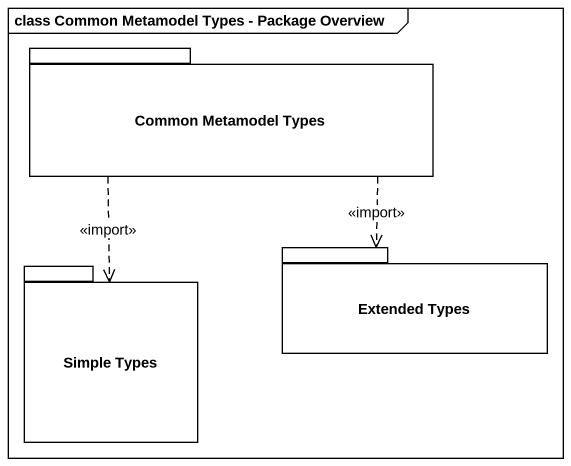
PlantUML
@startuml
mainframe class Common Metamodel Types - Package Overview
package "Common Metamodel Types" as Common_Metamodel_Types {
}
package "Simple Types" as Simple_Types {
}
package "Extended Types" as Extended_Types {
}
Common_Metamodel_Types ..> Simple_Types : <<import>>
Common_Metamodel_Types ..> Extended_Types : <<import>>
@enduml
